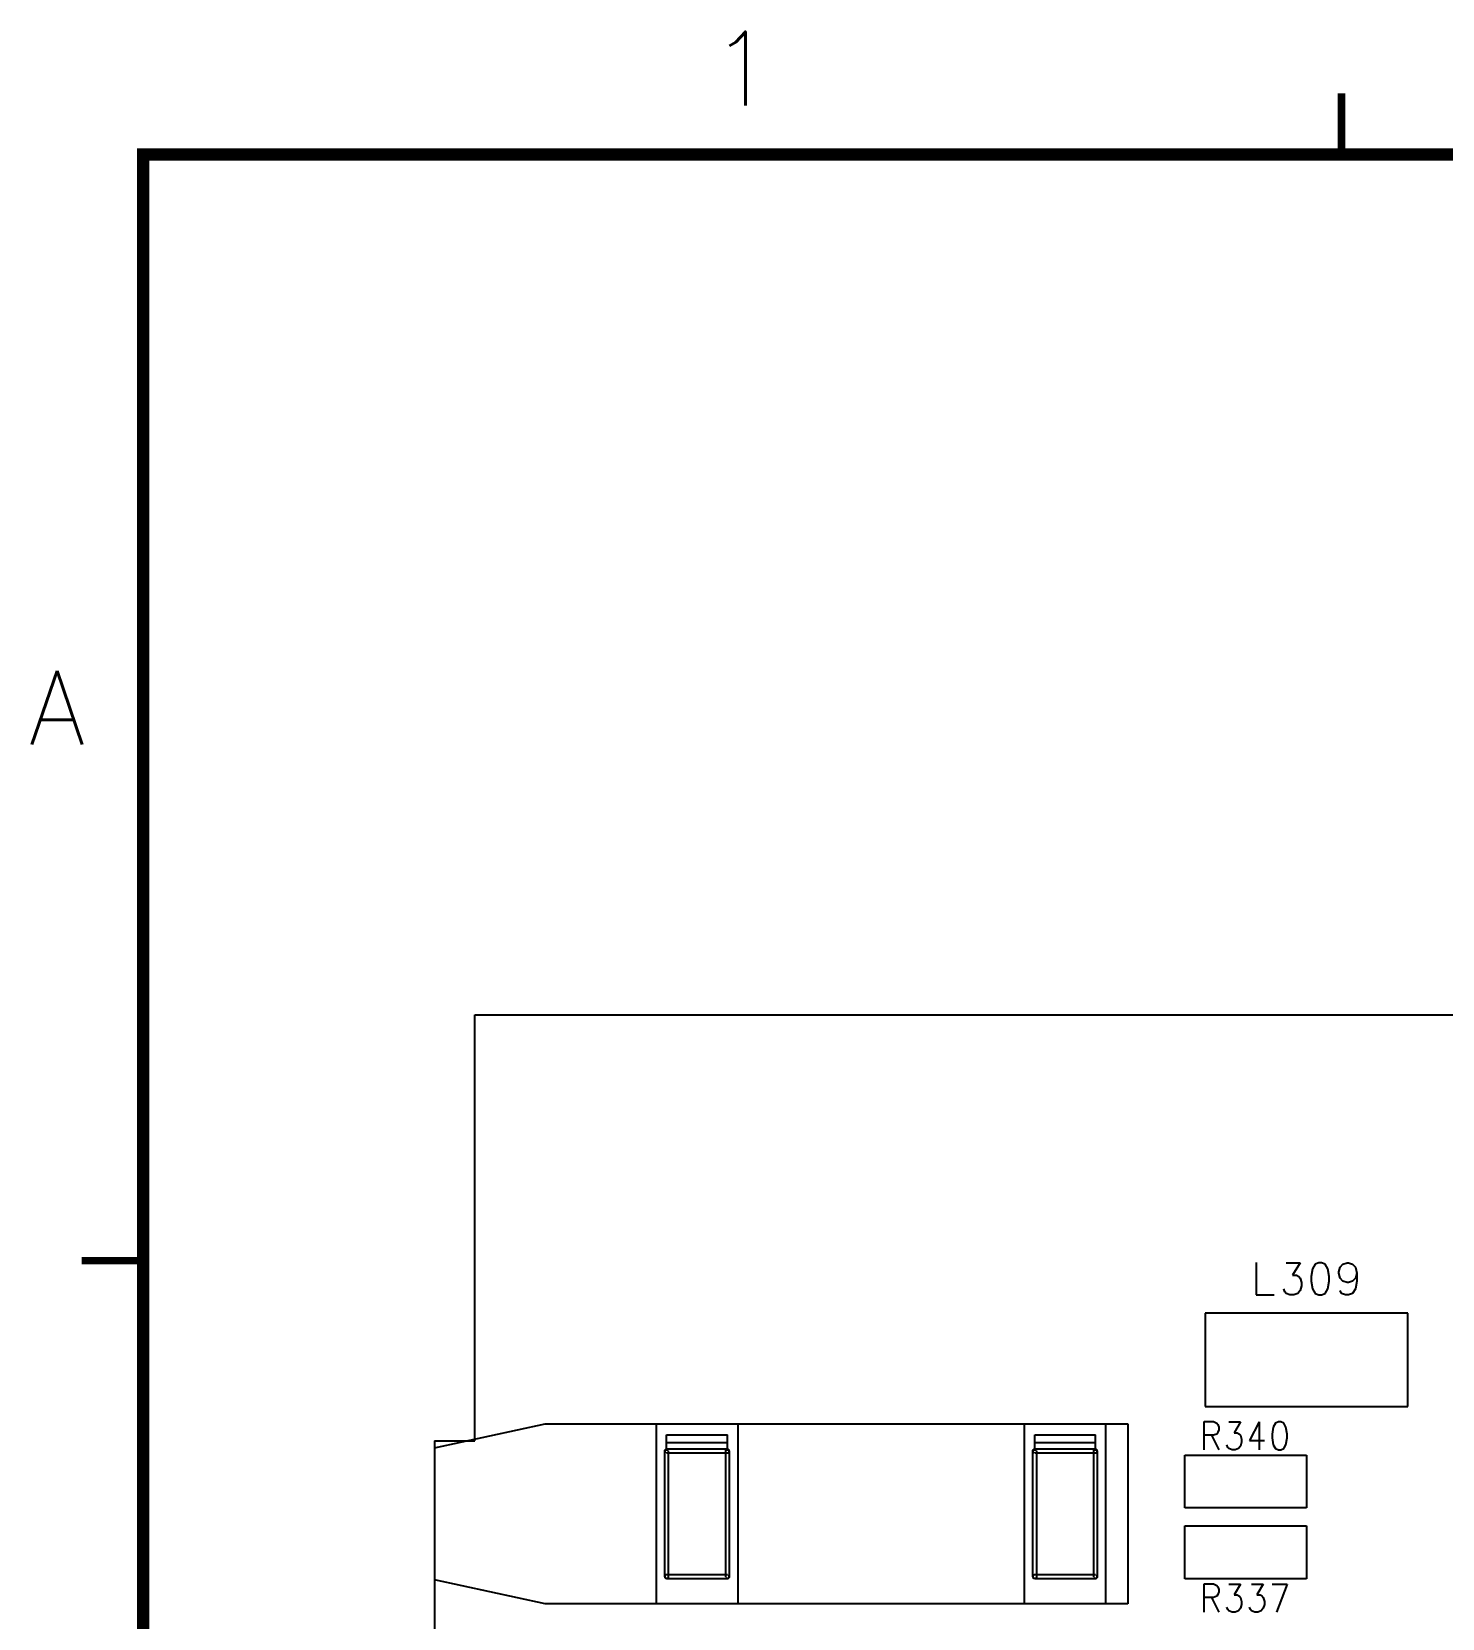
# Model space of a CAD drawing. Extents: x 295 to 953, y 10 to 290.
# Drawn here: x 487.4 to 544.8, y 225.5 to 290 of the extents above; entities that cross this region are included whole.
import ezdxf
from ezdxf.enums import TextEntityAlignment as Align

# ---------------------------------------------------------------- set-up
doc = ezdxf.new("R2010")
doc.units = 0
doc.header["$LTSCALE"] = 5
doc.header["$MEASUREMENT"] = 0
doc.layers.get('0').update_dxf_attribs({"linetype": 'CONTINUOUS', "lineweight": 25})
for name, color, linetype in [('13_C-SILK_GBR', 7, 'CONTINUOUS'), ('문자', 4, 'CONTINUOUS'), ('테두리', 3, 'CONTINUOUS')]:
    doc.layers.add(name, color=color, linetype=linetype)
doc.styles.get("Standard").update_dxf_attribs({"font": 'simplex.shx'})

# ---------------------------------------------------------------- blocks, each defined once
blk = doc.blocks.new('C')
blk.add_line((15, 285), (15, 285))
at = {"layer": '테두리'}
for points, const_width in [([(63.75, 287.5), (63.75, 285)], 0.3), ([(15, 285), (15, 15), (405, 15), (405, 285), (15, 285)], 0.5), ([(12.5, 240), (15, 240)], 0.3)]:
    blk.add_lwpolyline(points, dxfattribs=dict(at, const_width=const_width))
at = {"layer": '문자'}
for s, p in [('1', (39.375, 288.5)), ('A', (11.5, 262.5))]:
    blk.add_text(s, height=3, dxfattribs=at).set_placement(p, align=Align.MIDDLE)

msp = doc.modelspace()

# ---------------------------------------------------------------- linework, layer by layer
at = {"layer": '13_C-SILK_GBR'}
for p, q in [((505.478, 232.675), (505.478, 250)), ((505.478, 250), (865.178, 250)), ((537.255, 239.935), (537.255, 238.615)), ((538.479, 239.915), (539.048, 239.915)), ((539.048, 239.915), (538.735, 239.415)), ((539.55, 239.674), (539.499, 239.354)), ((539.652, 239.856), (539.55, 239.674)), ((539.812, 239.915), (539.652, 239.856)), ((539.915, 239.915), (539.812, 239.915)), ((540.068, 239.856), (539.915, 239.915)), ((540.17, 239.674), (540.068, 239.856)), ((540.228, 239.354), (540.17, 239.674)), ((540.621, 239.556), (540.672, 239.735)), ((540.621, 239.494), (540.621, 239.556)), ((540.672, 239.295), (540.621, 239.494)), ((540.672, 239.735), (540.789, 239.856)), ((540.789, 239.856), (540.956, 239.915)), ((540.956, 239.915), (541.007, 239.915)), ((541.007, 239.915), (541.182, 239.856)), ((541.182, 239.856), (541.292, 239.735)), ((541.292, 239.735), (541.35, 239.494)), ((541.35, 239.494), (541.292, 239.295)), ((541.35, 239.494), (541.35, 239.174)), ((538.428, 238.735), (538.377, 238.854)), ((538.735, 239.415), (538.895, 239.415)), ((538.895, 239.415), (538.997, 239.354)), ((538.997, 239.354), (539.048, 239.295)), ((539.048, 239.295), (539.106, 239.115)), ((539.106, 238.975), (539.048, 238.795)), ((539.106, 239.115), (539.106, 238.975)), ((539.499, 239.354), (539.499, 239.174)), ((539.499, 239.174), (539.55, 238.854)), ((539.55, 238.854), (539.652, 238.674)), ((540.068, 238.674), (540.17, 238.854)), ((540.17, 238.854), (540.228, 239.174)), ((540.228, 239.174), (540.228, 239.354)), ((540.789, 239.174), (540.672, 239.295)), ((540.956, 239.115), (540.789, 239.174)), ((541.007, 239.115), (540.956, 239.115)), ((541.182, 239.174), (541.007, 239.115)), ((541.292, 239.295), (541.182, 239.174)), ((541.292, 238.854), (541.182, 238.674)), ((541.35, 239.174), (541.292, 238.854)), ((537.255, 238.615), (537.984, 238.615)), ((538.479, 238.674), (538.428, 238.735)), ((538.633, 238.615), (538.479, 238.674)), ((538.793, 238.615), (538.633, 238.615)), ((538.946, 238.674), (538.793, 238.615)), ((539.048, 238.795), (538.946, 238.674)), ((539.652, 238.674), (539.812, 238.615)), ((539.812, 238.615), (539.915, 238.615)), ((539.915, 238.615), (540.068, 238.674)), ((540.73, 238.674), (540.672, 238.795)), ((540.898, 238.615), (540.73, 238.674)), ((541.007, 238.615), (540.898, 238.615)), ((541.182, 238.674), (541.007, 238.615)), ((543.428, 237.873), (535.178, 237.873)), ((535.178, 237.873), (535.178, 234.078)), ((543.428, 234.078), (543.428, 237.873)), ((535.178, 234.078), (543.428, 234.078)), ((503.828, 232.388), (508.332, 233.368)), ((508.332, 233.368), (532.043, 233.368)), ((512.87, 233.368), (516.17, 233.368)), ((512.87, 226.042), (512.87, 233.368)), ((516.17, 233.368), (516.17, 226.042)), ((527.835, 233.368), (531.135, 233.368)), ((527.835, 226.042), (527.835, 233.368)), ((531.135, 233.368), (531.135, 226.042)), ((532.043, 233.368), (532.043, 226.042)), ((535.141, 232.304), (535.141, 233.459)), ((535.141, 233.459), (535.526, 233.459)), ((535.526, 233.459), (535.651, 233.389)), ((535.651, 233.389), (535.694, 233.337)), ((535.694, 233.022), (535.651, 232.951)), ((535.694, 233.337), (535.742, 233.231)), ((535.742, 233.125), (535.694, 233.022)), ((535.742, 233.231), (535.742, 233.125)), ((536.149, 233.441), (536.618, 233.441)), ((536.618, 233.441), (536.359, 233.003)), ((536.359, 233.003), (536.491, 233.003)), ((536.491, 233.003), (536.575, 232.951)), ((537.385, 233.441), (536.989, 232.688)), ((537.385, 233.441), (537.385, 232.304)), ((537.955, 233.231), (537.913, 232.951)), ((538.039, 233.389), (537.955, 233.231)), ((538.172, 233.441), (538.039, 233.389)), ((538.255, 233.441), (538.172, 233.441)), ((538.382, 233.389), (538.255, 233.441)), ((538.466, 233.231), (538.382, 233.389)), ((538.514, 232.951), (538.466, 233.231)), ((503.828, 232.675), (503.828, 102.325)), ((503.828, 232.675), (505.478, 232.675)), ((513.274, 232.263), (513.274, 232.923)), ((513.274, 232.923), (515.749, 232.923)), ((515.749, 232.593), (513.274, 232.593)), ((515.749, 232.263), (515.749, 232.923)), ((528.248, 232.263), (528.248, 232.923)), ((528.248, 232.923), (530.723, 232.923)), ((530.723, 232.593), (528.248, 232.593)), ((530.723, 232.263), (530.723, 232.923)), ((535.526, 232.899), (535.141, 232.899)), ((535.435, 232.899), (535.742, 232.304)), ((535.651, 232.951), (535.526, 232.899)), ((536.107, 232.409), (536.065, 232.513)), ((536.149, 232.357), (536.107, 232.409)), ((536.618, 232.461), (536.534, 232.357)), ((536.575, 232.951), (536.618, 232.899)), ((536.618, 232.899), (536.666, 232.741)), ((536.666, 232.619), (536.618, 232.461)), ((536.666, 232.741), (536.666, 232.619)), ((536.989, 232.688), (537.59, 232.688)), ((537.913, 232.951), (537.913, 232.794)), ((537.913, 232.794), (537.955, 232.513)), ((537.955, 232.513), (538.039, 232.357)), ((538.382, 232.357), (538.466, 232.513)), ((538.466, 232.513), (538.514, 232.794)), ((538.514, 232.794), (538.514, 232.951)), ((513.205, 232.289), (513.247, 232.332)), ((513.247, 232.332), (513.205, 232.289)), ((513.205, 232.263), (513.205, 232.289)), ((513.205, 232.289), (513.205, 232.236)), ((513.205, 227.148), (513.205, 232.263)), ((513.205, 232.236), (513.247, 232.193)), ((513.247, 232.332), (513.3, 232.332)), ((513.274, 232.332), (513.247, 232.332)), ((515.749, 232.332), (513.274, 232.332)), ((513.274, 232.193), (515.749, 232.193)), ((513.3, 232.332), (513.343, 232.289)), ((513.343, 232.263), (513.343, 227.148)), ((515.68, 232.289), (515.722, 232.332)), ((515.68, 232.263), (515.68, 232.289)), ((515.68, 227.148), (515.68, 232.263)), ((515.722, 232.332), (515.775, 232.332)), ((515.749, 232.193), (515.775, 232.193)), ((515.818, 232.289), (515.775, 232.332)), ((515.775, 232.332), (515.818, 232.289)), ((515.775, 232.193), (515.818, 232.236)), ((515.818, 232.236), (515.818, 232.289)), ((515.818, 232.263), (515.818, 227.148)), ((528.178, 232.289), (528.221, 232.332)), ((528.221, 232.332), (528.178, 232.289)), ((528.178, 232.263), (528.178, 232.289)), ((528.178, 232.289), (528.178, 232.236)), ((528.178, 227.148), (528.178, 232.263)), ((528.178, 232.236), (528.221, 232.193)), ((528.221, 232.332), (528.274, 232.332)), ((528.248, 232.332), (528.221, 232.332)), ((530.723, 232.332), (528.248, 232.332)), ((528.248, 232.193), (530.723, 232.193)), ((528.274, 232.332), (528.317, 232.289)), ((528.317, 232.263), (528.317, 227.148)), ((530.653, 232.289), (530.696, 232.332)), ((530.653, 232.263), (530.653, 232.289)), ((530.653, 227.148), (530.653, 232.263)), ((530.696, 232.332), (530.749, 232.332)), ((530.723, 232.193), (530.749, 232.193)), ((530.792, 232.289), (530.749, 232.332)), ((530.749, 232.332), (530.792, 232.289)), ((530.749, 232.193), (530.792, 232.236)), ((530.792, 232.236), (530.792, 232.289)), ((530.792, 232.263), (530.792, 227.148)), ((534.353, 232.098), (539.303, 232.098)), ((534.353, 229.953), (534.353, 232.098)), ((536.275, 232.304), (536.149, 232.357)), ((536.407, 232.304), (536.275, 232.304)), ((536.534, 232.357), (536.407, 232.304)), ((538.039, 232.357), (538.172, 232.304)), ((538.172, 232.304), (538.255, 232.304)), ((538.255, 232.304), (538.382, 232.357)), ((539.303, 232.098), (539.303, 229.953)), ((539.303, 229.953), (534.353, 229.953)), ((534.353, 229.21), (539.303, 229.21)), ((534.353, 227.065), (534.353, 229.21)), ((539.303, 229.21), (539.303, 227.065)), ((513.247, 227.217), (513.205, 227.174)), ((513.274, 227.217), (513.247, 227.217)), ((515.749, 227.217), (513.274, 227.217)), ((515.818, 227.174), (515.775, 227.217)), ((528.221, 227.217), (528.178, 227.174)), ((528.248, 227.217), (528.221, 227.217)), ((530.723, 227.217), (528.248, 227.217)), ((530.792, 227.174), (530.749, 227.217)), ((508.332, 226.042), (503.828, 227.022)), ((513.205, 227.174), (513.205, 227.121)), ((513.247, 227.078), (513.205, 227.121)), ((513.205, 227.121), (513.247, 227.078)), ((513.3, 227.078), (513.247, 227.078)), ((513.274, 227.078), (515.749, 227.078)), ((513.343, 227.121), (513.3, 227.078)), ((513.343, 227.148), (513.343, 227.121)), ((515.722, 227.078), (515.68, 227.121)), ((515.775, 227.078), (515.722, 227.078)), ((515.749, 227.078), (515.775, 227.078)), ((515.818, 227.121), (515.775, 227.078)), ((515.775, 227.078), (515.818, 227.121)), ((515.818, 227.121), (515.818, 227.174)), ((515.818, 227.148), (515.818, 227.121)), ((528.178, 227.174), (528.178, 227.121)), ((528.221, 227.078), (528.178, 227.121)), ((528.178, 227.121), (528.221, 227.078)), ((528.274, 227.078), (528.221, 227.078)), ((528.248, 227.078), (530.723, 227.078)), ((528.317, 227.121), (528.274, 227.078)), ((528.317, 227.148), (528.317, 227.121)), ((530.696, 227.078), (530.653, 227.121)), ((530.749, 227.078), (530.696, 227.078)), ((530.723, 227.078), (530.749, 227.078)), ((530.792, 227.121), (530.749, 227.078)), ((530.749, 227.078), (530.792, 227.121)), ((530.792, 227.121), (530.792, 227.174)), ((530.792, 227.148), (530.792, 227.121)), ((539.303, 227.065), (534.353, 227.065)), ((535.141, 225.704), (535.141, 226.859)), ((535.141, 226.859), (535.526, 226.859)), ((535.526, 226.859), (535.651, 226.789)), ((535.651, 226.789), (535.694, 226.737)), ((535.694, 226.737), (535.742, 226.631)), ((535.742, 226.631), (535.742, 226.525)), ((536.149, 226.841), (536.618, 226.841)), ((536.618, 226.841), (536.359, 226.403)), ((537.073, 226.841), (537.542, 226.841)), ((537.542, 226.841), (537.283, 226.403)), ((537.913, 226.841), (538.514, 226.841)), ((538.514, 226.841), (538.082, 225.704)), ((532.043, 226.042), (508.332, 226.042)), ((516.17, 226.042), (512.87, 226.042)), ((531.135, 226.042), (527.835, 226.042)), ((535.526, 226.299), (535.141, 226.299)), ((535.435, 226.299), (535.742, 225.704)), ((535.651, 226.351), (535.526, 226.299)), ((535.694, 226.422), (535.651, 226.351)), ((535.742, 226.525), (535.694, 226.422)), ((536.107, 225.809), (536.065, 225.913)), ((536.359, 226.403), (536.491, 226.403)), ((536.491, 226.403), (536.575, 226.351)), ((536.575, 226.351), (536.618, 226.299)), ((536.618, 226.299), (536.666, 226.141)), ((536.666, 226.019), (536.618, 225.861)), ((536.666, 226.141), (536.666, 226.019)), ((537.031, 225.809), (536.989, 225.913)), ((537.283, 226.403), (537.415, 226.403)), ((537.415, 226.403), (537.499, 226.351)), ((537.499, 226.351), (537.542, 226.299)), ((537.542, 226.299), (537.59, 226.141)), ((537.59, 226.019), (537.542, 225.861)), ((537.59, 226.141), (537.59, 226.019)), ((536.149, 225.757), (536.107, 225.809)), ((536.275, 225.704), (536.149, 225.757)), ((536.407, 225.704), (536.275, 225.704)), ((536.534, 225.757), (536.407, 225.704)), ((536.618, 225.861), (536.534, 225.757)), ((537.073, 225.757), (537.031, 225.809)), ((537.199, 225.704), (537.073, 225.757)), ((537.331, 225.704), (537.199, 225.704)), ((537.458, 225.757), (537.331, 225.704)), ((537.542, 225.861), (537.458, 225.757))]:
    msp.add_line(p, q, dxfattribs=at)

# ---------------------------------------------------------------- block references
msp.add_blockref('C', (476.978, 0))

doc.saveas('drawing.dxf')
